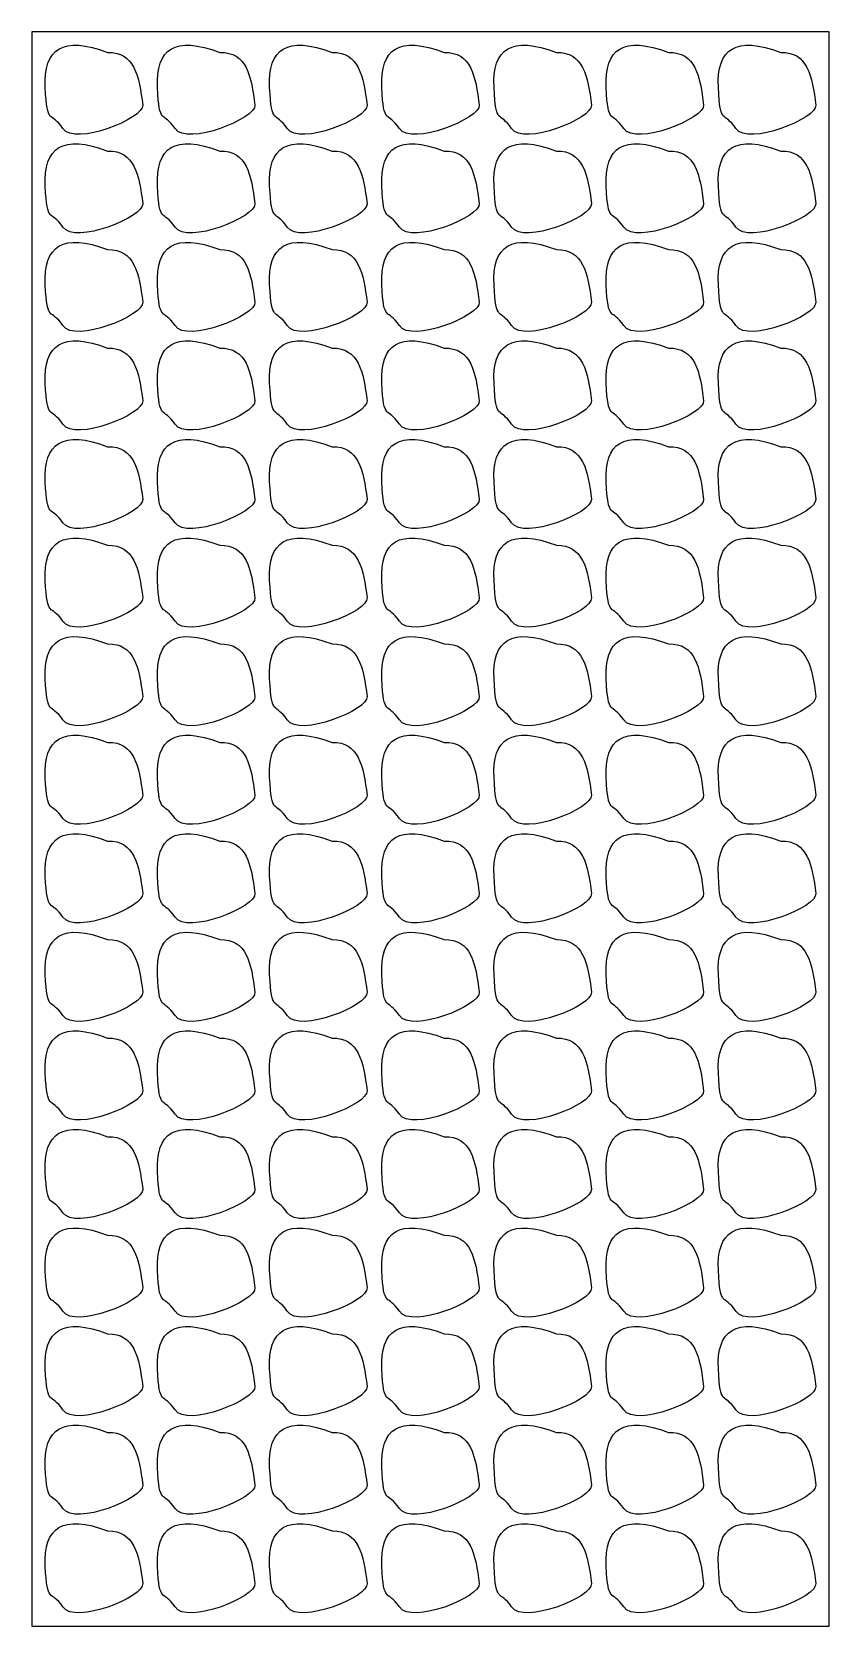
# Model space of a CAD drawing. Header units: centimetres. Extents: x -60 to 60, y -120 to 120.
import ezdxf

# ---------------------------------------------------------------- set-up
doc = ezdxf.new("R2010")
doc.units = ezdxf.units.CM
doc.header["$MEASUREMENT"] = 0
doc.layers.add('layer 1', color=7, linetype='Continuous')

msp = doc.modelspace()

# ---------------------------------------------------------------- linework, layer by layer
at = {"layer": 'layer 1', "color": 114}
for points in [[(-60, 120), (-60, 120), (60, 120), (60, 120), (60, 120), (60, 120), (60, -120), (60, -120), (60, -120), (60, -120), (-60, -120), (-60, -120), (-60, -120), (-60, -120), (-60, 120), (-60, 120)], [(-48.59386, 116.90013), (-55.3544, 119.47657), (-58.26413, 117.45324), (-57.98301, 111.6187), (-57.98301, 111.6187), (-57.70198, 105.78425), (-57.1489, 108.17265), (-55.34235, 105.45707), (-55.34235, 105.45707), (-53.53588, 102.74154), (-43.06477, 106.99638), (-43.3125, 108.978), (-43.3125, 108.978), (-43.85977, 113.35665), (-44.56348, 117.0072), (-48.59386, 116.90013)], [(-31.70845, 116.90013), (-38.46899, 119.47657), (-41.37872, 117.45324), (-41.0976, 111.6187), (-41.0976, 111.6187), (-40.81657, 105.78425), (-40.26349, 108.17265), (-38.45694, 105.45707), (-38.45694, 105.45707), (-36.65047, 102.74154), (-26.17936, 106.99638), (-26.42709, 108.978), (-26.42709, 108.978), (-26.97436, 113.35665), (-27.67807, 117.0072), (-31.70845, 116.90013)], [(-14.82303, 116.90013), (-21.58357, 119.47657), (-24.4933, 117.45324), (-24.21218, 111.6187), (-24.21218, 111.6187), (-23.93115, 105.78425), (-23.37807, 108.17265), (-21.57152, 105.45707), (-21.57152, 105.45707), (-19.76505, 102.74154), (-9.29394, 106.99638), (-9.54167, 108.978), (-9.54167, 108.978), (-10.08894, 113.35665), (-10.79265, 117.0072), (-14.82303, 116.90013)], [(2.06239, 116.90013), (-4.69815, 119.47657), (-7.60788, 117.45324), (-7.32676, 111.6187), (-7.32676, 111.6187), (-7.04573, 105.78425), (-6.49265, 108.17265), (-4.6861, 105.45707), (-4.6861, 105.45707), (-2.87963, 102.74154), (7.59148, 106.99638), (7.34375, 108.978), (7.34375, 108.978), (6.79648, 113.35665), (6.09277, 117.0072), (2.06239, 116.90013)], [(18.9478, 116.90013), (12.18726, 119.47657), (9.27753, 117.45324), (9.55865, 111.6187), (9.55865, 111.6187), (9.83968, 105.78425), (10.39276, 108.17265), (12.19931, 105.45707), (12.19931, 105.45707), (14.00578, 102.74154), (24.47689, 106.99638), (24.22916, 108.978), (24.22916, 108.978), (23.68189, 113.35665), (22.97818, 117.0072), (18.9478, 116.90013)], [(35.83322, 116.90013), (29.07268, 119.47657), (26.16295, 117.45324), (26.44407, 111.6187), (26.44407, 111.6187), (26.7251, 105.78425), (27.27818, 108.17265), (29.08473, 105.45707), (29.08473, 105.45707), (30.8912, 102.74154), (41.36231, 106.99638), (41.11458, 108.978), (41.11458, 108.978), (40.56731, 113.35665), (39.8636, 117.0072), (35.83322, 116.90013)], [(52.71864, 116.90013), (45.9581, 119.47657), (43.04837, 117.45324), (43.32949, 111.6187), (43.32949, 111.6187), (43.61052, 105.78425), (44.1636, 108.17265), (45.97015, 105.45707), (45.97015, 105.45707), (47.77662, 102.74154), (58.24773, 106.99638), (58, 108.978), (58, 108.978), (57.45273, 113.35665), (56.74902, 117.0072), (52.71864, 116.90013)], [(-48.59386, 102.06153), (-55.3544, 104.63797), (-58.26413, 102.61464), (-57.98301, 96.7801), (-57.98301, 96.7801), (-57.70198, 90.94565), (-57.1489, 93.33405), (-55.34235, 90.61847), (-55.34235, 90.61847), (-53.53588, 87.90294), (-43.06477, 92.15778), (-43.3125, 94.1394), (-43.3125, 94.1394), (-43.85977, 98.51805), (-44.56348, 102.1686), (-48.59386, 102.06153)], [(-31.70845, 102.06153), (-38.46899, 104.63797), (-41.37872, 102.61464), (-41.0976, 96.7801), (-41.0976, 96.7801), (-40.81657, 90.94565), (-40.26349, 93.33405), (-38.45694, 90.61847), (-38.45694, 90.61847), (-36.65047, 87.90294), (-26.17936, 92.15778), (-26.42709, 94.1394), (-26.42709, 94.1394), (-26.97436, 98.51805), (-27.67807, 102.1686), (-31.70845, 102.06153)], [(-14.82303, 102.06153), (-21.58357, 104.63797), (-24.4933, 102.61464), (-24.21218, 96.7801), (-24.21218, 96.7801), (-23.93115, 90.94565), (-23.37807, 93.33405), (-21.57152, 90.61847), (-21.57152, 90.61847), (-19.76505, 87.90294), (-9.29394, 92.15778), (-9.54167, 94.1394), (-9.54167, 94.1394), (-10.08894, 98.51805), (-10.79265, 102.1686), (-14.82303, 102.06153)], [(2.06239, 102.06153), (-4.69815, 104.63797), (-7.60788, 102.61464), (-7.32676, 96.7801), (-7.32676, 96.7801), (-7.04573, 90.94565), (-6.49265, 93.33405), (-4.6861, 90.61847), (-4.6861, 90.61847), (-2.87963, 87.90294), (7.59148, 92.15778), (7.34375, 94.1394), (7.34375, 94.1394), (6.79648, 98.51805), (6.09277, 102.1686), (2.06239, 102.06153)], [(18.9478, 102.06153), (12.18726, 104.63797), (9.27753, 102.61464), (9.55865, 96.7801), (9.55865, 96.7801), (9.83968, 90.94565), (10.39276, 93.33405), (12.19931, 90.61847), (12.19931, 90.61847), (14.00578, 87.90294), (24.47689, 92.15778), (24.22916, 94.1394), (24.22916, 94.1394), (23.68189, 98.51805), (22.97818, 102.1686), (18.9478, 102.06153)], [(35.83322, 102.06153), (29.07268, 104.63797), (26.16295, 102.61464), (26.44407, 96.7801), (26.44407, 96.7801), (26.7251, 90.94565), (27.27818, 93.33405), (29.08473, 90.61847), (29.08473, 90.61847), (30.8912, 87.90294), (41.36231, 92.15778), (41.11458, 94.1394), (41.11458, 94.1394), (40.56731, 98.51805), (39.8636, 102.1686), (35.83322, 102.06153)], [(52.71864, 102.06153), (45.9581, 104.63797), (43.04837, 102.61464), (43.32949, 96.7801), (43.32949, 96.7801), (43.61052, 90.94565), (44.1636, 93.33405), (45.97015, 90.61847), (45.97015, 90.61847), (47.77662, 87.90294), (58.24773, 92.15778), (58, 94.1394), (58, 94.1394), (57.45273, 98.51805), (56.74902, 102.1686), (52.71864, 102.06153)], [(-48.59386, 87.22294), (-55.3544, 89.79938), (-58.26413, 87.77605), (-57.98301, 81.94151), (-57.98301, 81.94151), (-57.70198, 76.10706), (-57.1489, 78.49546), (-55.34235, 75.77988), (-55.34235, 75.77988), (-53.53588, 73.06435), (-43.06477, 77.31919), (-43.3125, 79.30081), (-43.3125, 79.30081), (-43.85977, 83.67946), (-44.56348, 87.33001), (-48.59386, 87.22294)], [(-31.70845, 87.22294), (-38.46899, 89.79938), (-41.37872, 87.77605), (-41.0976, 81.94151), (-41.0976, 81.94151), (-40.81657, 76.10706), (-40.26349, 78.49546), (-38.45694, 75.77988), (-38.45694, 75.77988), (-36.65047, 73.06435), (-26.17936, 77.31919), (-26.42709, 79.30081), (-26.42709, 79.30081), (-26.97436, 83.67946), (-27.67807, 87.33001), (-31.70845, 87.22294)], [(-14.82303, 87.22294), (-21.58357, 89.79938), (-24.4933, 87.77605), (-24.21218, 81.94151), (-24.21218, 81.94151), (-23.93115, 76.10706), (-23.37807, 78.49546), (-21.57152, 75.77988), (-21.57152, 75.77988), (-19.76505, 73.06435), (-9.29394, 77.31919), (-9.54167, 79.30081), (-9.54167, 79.30081), (-10.08894, 83.67946), (-10.79265, 87.33001), (-14.82303, 87.22294)], [(2.06239, 87.22294), (-4.69815, 89.79938), (-7.60788, 87.77605), (-7.32676, 81.94151), (-7.32676, 81.94151), (-7.04573, 76.10706), (-6.49265, 78.49546), (-4.6861, 75.77988), (-4.6861, 75.77988), (-2.87963, 73.06435), (7.59148, 77.31919), (7.34375, 79.30081), (7.34375, 79.30081), (6.79648, 83.67946), (6.09277, 87.33001), (2.06239, 87.22294)], [(18.9478, 87.22294), (12.18726, 89.79938), (9.27753, 87.77605), (9.55865, 81.94151), (9.55865, 81.94151), (9.83968, 76.10706), (10.39276, 78.49546), (12.19931, 75.77988), (12.19931, 75.77988), (14.00578, 73.06435), (24.47689, 77.31919), (24.22916, 79.30081), (24.22916, 79.30081), (23.68189, 83.67946), (22.97818, 87.33001), (18.9478, 87.22294)], [(35.83322, 87.22294), (29.07268, 89.79938), (26.16295, 87.77605), (26.44407, 81.94151), (26.44407, 81.94151), (26.7251, 76.10706), (27.27818, 78.49546), (29.08473, 75.77988), (29.08473, 75.77988), (30.8912, 73.06435), (41.36231, 77.31919), (41.11458, 79.30081), (41.11458, 79.30081), (40.56731, 83.67946), (39.8636, 87.33001), (35.83322, 87.22294)], [(52.71864, 87.22294), (45.9581, 89.79938), (43.04837, 87.77605), (43.32949, 81.94151), (43.32949, 81.94151), (43.61052, 76.10706), (44.1636, 78.49546), (45.97015, 75.77988), (45.97015, 75.77988), (47.77662, 73.06435), (58.24773, 77.31919), (58, 79.30081), (58, 79.30081), (57.45273, 83.67946), (56.74902, 87.33001), (52.71864, 87.22294)], [(-48.59386, 72.38435), (-55.3544, 74.96079), (-58.26413, 72.93746), (-57.98301, 67.10292), (-57.98301, 67.10292), (-57.70198, 61.26847), (-57.1489, 63.65687), (-55.34235, 60.94129), (-55.34235, 60.94129), (-53.53588, 58.22576), (-43.06477, 62.4806), (-43.3125, 64.46222), (-43.3125, 64.46222), (-43.85977, 68.84087), (-44.56348, 72.49142), (-48.59386, 72.38435)], [(-31.70845, 72.38435), (-38.46899, 74.96079), (-41.37872, 72.93746), (-41.0976, 67.10292), (-41.0976, 67.10292), (-40.81657, 61.26847), (-40.26349, 63.65687), (-38.45694, 60.94129), (-38.45694, 60.94129), (-36.65047, 58.22576), (-26.17936, 62.4806), (-26.42709, 64.46222), (-26.42709, 64.46222), (-26.97436, 68.84087), (-27.67807, 72.49142), (-31.70845, 72.38435)], [(-14.82303, 72.38435), (-21.58357, 74.96079), (-24.4933, 72.93746), (-24.21218, 67.10292), (-24.21218, 67.10292), (-23.93115, 61.26847), (-23.37807, 63.65687), (-21.57152, 60.94129), (-21.57152, 60.94129), (-19.76505, 58.22576), (-9.29394, 62.4806), (-9.54167, 64.46222), (-9.54167, 64.46222), (-10.08894, 68.84087), (-10.79265, 72.49142), (-14.82303, 72.38435)], [(2.06239, 72.38435), (-4.69815, 74.96079), (-7.60788, 72.93746), (-7.32676, 67.10292), (-7.32676, 67.10292), (-7.04573, 61.26847), (-6.49265, 63.65687), (-4.6861, 60.94129), (-4.6861, 60.94129), (-2.87963, 58.22576), (7.59148, 62.4806), (7.34375, 64.46222), (7.34375, 64.46222), (6.79648, 68.84087), (6.09277, 72.49142), (2.06239, 72.38435)], [(18.9478, 72.38435), (12.18726, 74.96079), (9.27753, 72.93746), (9.55865, 67.10292), (9.55865, 67.10292), (9.83968, 61.26847), (10.39276, 63.65687), (12.19931, 60.94129), (12.19931, 60.94129), (14.00578, 58.22576), (24.47689, 62.4806), (24.22916, 64.46222), (24.22916, 64.46222), (23.68189, 68.84087), (22.97818, 72.49142), (18.9478, 72.38435)], [(35.83322, 72.38435), (29.07268, 74.96079), (26.16295, 72.93746), (26.44407, 67.10292), (26.44407, 67.10292), (26.7251, 61.26847), (27.27818, 63.65687), (29.08473, 60.94129), (29.08473, 60.94129), (30.8912, 58.22576), (41.36231, 62.4806), (41.11458, 64.46222), (41.11458, 64.46222), (40.56731, 68.84087), (39.8636, 72.49142), (35.83322, 72.38435)], [(52.71864, 72.38435), (45.9581, 74.96079), (43.04837, 72.93746), (43.32949, 67.10292), (43.32949, 67.10292), (43.61052, 61.26847), (44.1636, 63.65687), (45.97015, 60.94129), (45.97015, 60.94129), (47.77662, 58.22576), (58.24773, 62.4806), (58, 64.46222), (58, 64.46222), (57.45273, 68.84087), (56.74902, 72.49142), (52.71864, 72.38435)], [(-48.59386, 57.54576), (-55.3544, 60.1222), (-58.26413, 58.09887), (-57.98301, 52.26433), (-57.98301, 52.26433), (-57.70198, 46.42988), (-57.1489, 48.81828), (-55.34235, 46.1027), (-55.34235, 46.1027), (-53.53588, 43.38717), (-43.06477, 47.64201), (-43.3125, 49.62363), (-43.3125, 49.62363), (-43.85977, 54.00228), (-44.56348, 57.65283), (-48.59386, 57.54576)], [(-31.70845, 57.54576), (-38.46899, 60.1222), (-41.37872, 58.09887), (-41.0976, 52.26433), (-41.0976, 52.26433), (-40.81657, 46.42988), (-40.26349, 48.81828), (-38.45694, 46.1027), (-38.45694, 46.1027), (-36.65047, 43.38717), (-26.17936, 47.64201), (-26.42709, 49.62363), (-26.42709, 49.62363), (-26.97436, 54.00228), (-27.67807, 57.65283), (-31.70845, 57.54576)], [(-14.82303, 57.54576), (-21.58357, 60.1222), (-24.4933, 58.09887), (-24.21218, 52.26433), (-24.21218, 52.26433), (-23.93115, 46.42988), (-23.37807, 48.81828), (-21.57152, 46.1027), (-21.57152, 46.1027), (-19.76505, 43.38717), (-9.29394, 47.64201), (-9.54167, 49.62363), (-9.54167, 49.62363), (-10.08894, 54.00228), (-10.79265, 57.65283), (-14.82303, 57.54576)], [(2.06239, 57.54576), (-4.69815, 60.1222), (-7.60788, 58.09887), (-7.32676, 52.26433), (-7.32676, 52.26433), (-7.04573, 46.42988), (-6.49265, 48.81828), (-4.6861, 46.1027), (-4.6861, 46.1027), (-2.87963, 43.38717), (7.59148, 47.64201), (7.34375, 49.62363), (7.34375, 49.62363), (6.79648, 54.00228), (6.09277, 57.65283), (2.06239, 57.54576)], [(18.9478, 57.54576), (12.18726, 60.1222), (9.27753, 58.09887), (9.55865, 52.26433), (9.55865, 52.26433), (9.83968, 46.42988), (10.39276, 48.81828), (12.19931, 46.1027), (12.19931, 46.1027), (14.00578, 43.38717), (24.47689, 47.64201), (24.22916, 49.62363), (24.22916, 49.62363), (23.68189, 54.00228), (22.97818, 57.65283), (18.9478, 57.54576)], [(35.83322, 57.54576), (29.07268, 60.1222), (26.16295, 58.09887), (26.44407, 52.26433), (26.44407, 52.26433), (26.7251, 46.42988), (27.27818, 48.81828), (29.08473, 46.1027), (29.08473, 46.1027), (30.8912, 43.38717), (41.36231, 47.64201), (41.11458, 49.62363), (41.11458, 49.62363), (40.56731, 54.00228), (39.8636, 57.65283), (35.83322, 57.54576)], [(52.71864, 57.54576), (45.9581, 60.1222), (43.04837, 58.09887), (43.32949, 52.26433), (43.32949, 52.26433), (43.61052, 46.42988), (44.1636, 48.81828), (45.97015, 46.1027), (45.97015, 46.1027), (47.77662, 43.38717), (58.24773, 47.64201), (58, 49.62363), (58, 49.62363), (57.45273, 54.00228), (56.74902, 57.65283), (52.71864, 57.54576)], [(-48.59386, 42.70717), (-55.3544, 45.28361), (-58.26413, 43.26028), (-57.98301, 37.42574), (-57.98301, 37.42574), (-57.70198, 31.59129), (-57.1489, 33.97969), (-55.34235, 31.26411), (-55.34235, 31.26411), (-53.53588, 28.54858), (-43.06477, 32.80342), (-43.3125, 34.78504), (-43.3125, 34.78504), (-43.85977, 39.16369), (-44.56348, 42.81424), (-48.59386, 42.70717)], [(-31.70845, 42.70717), (-38.46899, 45.28361), (-41.37872, 43.26028), (-41.0976, 37.42574), (-41.0976, 37.42574), (-40.81657, 31.59129), (-40.26349, 33.97969), (-38.45694, 31.26411), (-38.45694, 31.26411), (-36.65047, 28.54858), (-26.17936, 32.80342), (-26.42709, 34.78504), (-26.42709, 34.78504), (-26.97436, 39.16369), (-27.67807, 42.81424), (-31.70845, 42.70717)], [(-14.82303, 42.70717), (-21.58357, 45.28361), (-24.4933, 43.26028), (-24.21218, 37.42574), (-24.21218, 37.42574), (-23.93115, 31.59129), (-23.37807, 33.97969), (-21.57152, 31.26411), (-21.57152, 31.26411), (-19.76505, 28.54858), (-9.29394, 32.80342), (-9.54167, 34.78504), (-9.54167, 34.78504), (-10.08894, 39.16369), (-10.79265, 42.81424), (-14.82303, 42.70717)], [(2.06239, 42.70717), (-4.69815, 45.28361), (-7.60788, 43.26028), (-7.32676, 37.42574), (-7.32676, 37.42574), (-7.04573, 31.59129), (-6.49265, 33.97969), (-4.6861, 31.26411), (-4.6861, 31.26411), (-2.87963, 28.54858), (7.59148, 32.80342), (7.34375, 34.78504), (7.34375, 34.78504), (6.79648, 39.16369), (6.09277, 42.81424), (2.06239, 42.70717)], [(18.9478, 42.70717), (12.18726, 45.28361), (9.27753, 43.26028), (9.55865, 37.42574), (9.55865, 37.42574), (9.83968, 31.59129), (10.39276, 33.97969), (12.19931, 31.26411), (12.19931, 31.26411), (14.00578, 28.54858), (24.47689, 32.80342), (24.22916, 34.78504), (24.22916, 34.78504), (23.68189, 39.16369), (22.97818, 42.81424), (18.9478, 42.70717)], [(35.83322, 42.70717), (29.07268, 45.28361), (26.16295, 43.26028), (26.44407, 37.42574), (26.44407, 37.42574), (26.7251, 31.59129), (27.27818, 33.97969), (29.08473, 31.26411), (29.08473, 31.26411), (30.8912, 28.54858), (41.36231, 32.80342), (41.11458, 34.78504), (41.11458, 34.78504), (40.56731, 39.16369), (39.8636, 42.81424), (35.83322, 42.70717)], [(52.71864, 42.70717), (45.9581, 45.28361), (43.04837, 43.26028), (43.32949, 37.42574), (43.32949, 37.42574), (43.61052, 31.59129), (44.1636, 33.97969), (45.97015, 31.26411), (45.97015, 31.26411), (47.77662, 28.54858), (58.24773, 32.80342), (58, 34.78504), (58, 34.78504), (57.45273, 39.16369), (56.74902, 42.81424), (52.71864, 42.70717)], [(-48.59386, 27.86857), (-55.3544, 30.44501), (-58.26413, 28.42168), (-57.98301, 22.58714), (-57.98301, 22.58714), (-57.70198, 16.75269), (-57.1489, 19.14109), (-55.34235, 16.42551), (-55.34235, 16.42551), (-53.53588, 13.70998), (-43.06477, 17.96482), (-43.3125, 19.94644), (-43.3125, 19.94644), (-43.85977, 24.32509), (-44.56348, 27.97564), (-48.59386, 27.86857)], [(-31.70845, 27.86857), (-38.46899, 30.44501), (-41.37872, 28.42168), (-41.0976, 22.58714), (-41.0976, 22.58714), (-40.81657, 16.75269), (-40.26349, 19.14109), (-38.45694, 16.42551), (-38.45694, 16.42551), (-36.65047, 13.70998), (-26.17936, 17.96482), (-26.42709, 19.94644), (-26.42709, 19.94644), (-26.97436, 24.32509), (-27.67807, 27.97564), (-31.70845, 27.86857)], [(-14.82303, 27.86857), (-21.58357, 30.44501), (-24.4933, 28.42168), (-24.21218, 22.58714), (-24.21218, 22.58714), (-23.93115, 16.75269), (-23.37807, 19.14109), (-21.57152, 16.42551), (-21.57152, 16.42551), (-19.76505, 13.70998), (-9.29394, 17.96482), (-9.54167, 19.94644), (-9.54167, 19.94644), (-10.08894, 24.32509), (-10.79265, 27.97564), (-14.82303, 27.86857)], [(2.06239, 27.86857), (-4.69815, 30.44501), (-7.60788, 28.42168), (-7.32676, 22.58714), (-7.32676, 22.58714), (-7.04573, 16.75269), (-6.49265, 19.14109), (-4.6861, 16.42551), (-4.6861, 16.42551), (-2.87963, 13.70998), (7.59148, 17.96482), (7.34375, 19.94644), (7.34375, 19.94644), (6.79648, 24.32509), (6.09277, 27.97564), (2.06239, 27.86857)], [(18.9478, 27.86857), (12.18726, 30.44501), (9.27753, 28.42168), (9.55865, 22.58714), (9.55865, 22.58714), (9.83968, 16.75269), (10.39276, 19.14109), (12.19931, 16.42551), (12.19931, 16.42551), (14.00578, 13.70998), (24.47689, 17.96482), (24.22916, 19.94644), (24.22916, 19.94644), (23.68189, 24.32509), (22.97818, 27.97564), (18.9478, 27.86857)], [(35.83322, 27.86857), (29.07268, 30.44501), (26.16295, 28.42168), (26.44407, 22.58714), (26.44407, 22.58714), (26.7251, 16.75269), (27.27818, 19.14109), (29.08473, 16.42551), (29.08473, 16.42551), (30.8912, 13.70998), (41.36231, 17.96482), (41.11458, 19.94644), (41.11458, 19.94644), (40.56731, 24.32509), (39.8636, 27.97564), (35.83322, 27.86857)], [(52.71864, 27.86857), (45.9581, 30.44501), (43.04837, 28.42168), (43.32949, 22.58714), (43.32949, 22.58714), (43.61052, 16.75269), (44.1636, 19.14109), (45.97015, 16.42551), (45.97015, 16.42551), (47.77662, 13.70998), (58.24773, 17.96482), (58, 19.94644), (58, 19.94644), (57.45273, 24.32509), (56.74902, 27.97564), (52.71864, 27.86857)], [(-48.59386, 13.02998), (-55.3544, 15.60642), (-58.26413, 13.58309), (-57.98301, 7.74855), (-57.98301, 7.74855), (-57.70198, 1.9141), (-57.1489, 4.3025), (-55.34235, 1.58692), (-55.34235, 1.58692), (-53.53588, -1.12861), (-43.06477, 3.12623), (-43.3125, 5.10785), (-43.3125, 5.10785), (-43.85977, 9.4865), (-44.56348, 13.13705), (-48.59386, 13.02998)], [(-31.70845, 13.02998), (-38.46899, 15.60642), (-41.37872, 13.58309), (-41.0976, 7.74855), (-41.0976, 7.74855), (-40.81657, 1.9141), (-40.26349, 4.3025), (-38.45694, 1.58692), (-38.45694, 1.58692), (-36.65047, -1.12861), (-26.17936, 3.12623), (-26.42709, 5.10785), (-26.42709, 5.10785), (-26.97436, 9.4865), (-27.67807, 13.13705), (-31.70845, 13.02998)], [(-14.82303, 13.02998), (-21.58357, 15.60642), (-24.4933, 13.58309), (-24.21218, 7.74855), (-24.21218, 7.74855), (-23.93115, 1.9141), (-23.37807, 4.3025), (-21.57152, 1.58692), (-21.57152, 1.58692), (-19.76505, -1.12861), (-9.29394, 3.12623), (-9.54167, 5.10785), (-9.54167, 5.10785), (-10.08894, 9.4865), (-10.79265, 13.13705), (-14.82303, 13.02998)], [(2.06239, 13.02998), (-4.69815, 15.60642), (-7.60788, 13.58309), (-7.32676, 7.74855), (-7.32676, 7.74855), (-7.04573, 1.9141), (-6.49265, 4.3025), (-4.6861, 1.58692), (-4.6861, 1.58692), (-2.87963, -1.12861), (7.59148, 3.12623), (7.34375, 5.10785), (7.34375, 5.10785), (6.79648, 9.4865), (6.09277, 13.13705), (2.06239, 13.02998)], [(18.9478, 13.02998), (12.18726, 15.60642), (9.27753, 13.58309), (9.55865, 7.74855), (9.55865, 7.74855), (9.83968, 1.9141), (10.39276, 4.3025), (12.19931, 1.58692), (12.19931, 1.58692), (14.00578, -1.12861), (24.47689, 3.12623), (24.22916, 5.10785), (24.22916, 5.10785), (23.68189, 9.4865), (22.97818, 13.13705), (18.9478, 13.02998)], [(35.83322, 13.02998), (29.07268, 15.60642), (26.16295, 13.58309), (26.44407, 7.74855), (26.44407, 7.74855), (26.7251, 1.9141), (27.27818, 4.3025), (29.08473, 1.58692), (29.08473, 1.58692), (30.8912, -1.12861), (41.36231, 3.12623), (41.11458, 5.10785), (41.11458, 5.10785), (40.56731, 9.4865), (39.8636, 13.13705), (35.83322, 13.02998)], [(52.71864, 13.02998), (45.9581, 15.60642), (43.04837, 13.58309), (43.32949, 7.74855), (43.32949, 7.74855), (43.61052, 1.9141), (44.1636, 4.3025), (45.97015, 1.58692), (45.97015, 1.58692), (47.77662, -1.12861), (58.24773, 3.12623), (58, 5.10785), (58, 5.10785), (57.45273, 9.4865), (56.74902, 13.13705), (52.71864, 13.02998)], [(-48.59386, -1.80861), (-55.3544, 0.76783), (-58.26413, -1.2555), (-57.98301, -7.09004), (-57.98301, -7.09004), (-57.70198, -12.92449), (-57.1489, -10.53609), (-55.34235, -13.25167), (-55.34235, -13.25167), (-53.53588, -15.9672), (-43.06477, -11.71236), (-43.3125, -9.73074), (-43.3125, -9.73074), (-43.85977, -5.35209), (-44.56348, -1.70154), (-48.59386, -1.80861)], [(-31.70845, -1.80861), (-38.46899, 0.76783), (-41.37872, -1.2555), (-41.0976, -7.09004), (-41.0976, -7.09004), (-40.81657, -12.92449), (-40.26349, -10.53609), (-38.45694, -13.25167), (-38.45694, -13.25167), (-36.65047, -15.9672), (-26.17936, -11.71236), (-26.42709, -9.73074), (-26.42709, -9.73074), (-26.97436, -5.35209), (-27.67807, -1.70154), (-31.70845, -1.80861)], [(-14.82303, -1.80861), (-21.58357, 0.76783), (-24.4933, -1.2555), (-24.21218, -7.09004), (-24.21218, -7.09004), (-23.93115, -12.92449), (-23.37807, -10.53609), (-21.57152, -13.25167), (-21.57152, -13.25167), (-19.76505, -15.9672), (-9.29394, -11.71236), (-9.54167, -9.73074), (-9.54167, -9.73074), (-10.08894, -5.35209), (-10.79265, -1.70154), (-14.82303, -1.80861)], [(2.06239, -1.80861), (-4.69815, 0.76783), (-7.60788, -1.2555), (-7.32676, -7.09004), (-7.32676, -7.09004), (-7.04573, -12.92449), (-6.49265, -10.53609), (-4.6861, -13.25167), (-4.6861, -13.25167), (-2.87963, -15.9672), (7.59148, -11.71236), (7.34375, -9.73074), (7.34375, -9.73074), (6.79648, -5.35209), (6.09277, -1.70154), (2.06239, -1.80861)], [(18.9478, -1.80861), (12.18726, 0.76783), (9.27753, -1.2555), (9.55865, -7.09004), (9.55865, -7.09004), (9.83968, -12.92449), (10.39276, -10.53609), (12.19931, -13.25167), (12.19931, -13.25167), (14.00578, -15.9672), (24.47689, -11.71236), (24.22916, -9.73074), (24.22916, -9.73074), (23.68189, -5.35209), (22.97818, -1.70154), (18.9478, -1.80861)], [(35.83322, -1.80861), (29.07268, 0.76783), (26.16295, -1.2555), (26.44407, -7.09004), (26.44407, -7.09004), (26.7251, -12.92449), (27.27818, -10.53609), (29.08473, -13.25167), (29.08473, -13.25167), (30.8912, -15.9672), (41.36231, -11.71236), (41.11458, -9.73074), (41.11458, -9.73074), (40.56731, -5.35209), (39.8636, -1.70154), (35.83322, -1.80861)], [(52.71864, -1.80861), (45.9581, 0.76783), (43.04837, -1.2555), (43.32949, -7.09004), (43.32949, -7.09004), (43.61052, -12.92449), (44.1636, -10.53609), (45.97015, -13.25167), (45.97015, -13.25167), (47.77662, -15.9672), (58.24773, -11.71236), (58, -9.73074), (58, -9.73074), (57.45273, -5.35209), (56.74902, -1.70154), (52.71864, -1.80861)], [(-48.59386, -16.6472), (-55.3544, -14.07076), (-58.26413, -16.09409), (-57.98301, -21.92863), (-57.98301, -21.92863), (-57.70198, -27.76308), (-57.1489, -25.37468), (-55.34235, -28.09026), (-55.34235, -28.09026), (-53.53588, -30.80579), (-43.06477, -26.55095), (-43.3125, -24.56933), (-43.3125, -24.56933), (-43.85977, -20.19068), (-44.56348, -16.54013), (-48.59386, -16.6472)], [(-31.70845, -16.6472), (-38.46899, -14.07076), (-41.37872, -16.09409), (-41.0976, -21.92863), (-41.0976, -21.92863), (-40.81657, -27.76308), (-40.26349, -25.37468), (-38.45694, -28.09026), (-38.45694, -28.09026), (-36.65047, -30.80579), (-26.17936, -26.55095), (-26.42709, -24.56933), (-26.42709, -24.56933), (-26.97436, -20.19068), (-27.67807, -16.54013), (-31.70845, -16.6472)], [(-14.82303, -16.6472), (-21.58357, -14.07076), (-24.4933, -16.09409), (-24.21218, -21.92863), (-24.21218, -21.92863), (-23.93115, -27.76308), (-23.37807, -25.37468), (-21.57152, -28.09026), (-21.57152, -28.09026), (-19.76505, -30.80579), (-9.29394, -26.55095), (-9.54167, -24.56933), (-9.54167, -24.56933), (-10.08894, -20.19068), (-10.79265, -16.54013), (-14.82303, -16.6472)], [(2.06239, -16.6472), (-4.69815, -14.07076), (-7.60788, -16.09409), (-7.32676, -21.92863), (-7.32676, -21.92863), (-7.04573, -27.76308), (-6.49265, -25.37468), (-4.6861, -28.09026), (-4.6861, -28.09026), (-2.87963, -30.80579), (7.59148, -26.55095), (7.34375, -24.56933), (7.34375, -24.56933), (6.79648, -20.19068), (6.09277, -16.54013), (2.06239, -16.6472)], [(18.9478, -16.6472), (12.18726, -14.07076), (9.27753, -16.09409), (9.55865, -21.92863), (9.55865, -21.92863), (9.83968, -27.76308), (10.39276, -25.37468), (12.19931, -28.09026), (12.19931, -28.09026), (14.00578, -30.80579), (24.47689, -26.55095), (24.22916, -24.56933), (24.22916, -24.56933), (23.68189, -20.19068), (22.97818, -16.54013), (18.9478, -16.6472)], [(35.83322, -16.6472), (29.07268, -14.07076), (26.16295, -16.09409), (26.44407, -21.92863), (26.44407, -21.92863), (26.7251, -27.76308), (27.27818, -25.37468), (29.08473, -28.09026), (29.08473, -28.09026), (30.8912, -30.80579), (41.36231, -26.55095), (41.11458, -24.56933), (41.11458, -24.56933), (40.56731, -20.19068), (39.8636, -16.54013), (35.83322, -16.6472)], [(52.71864, -16.6472), (45.9581, -14.07076), (43.04837, -16.09409), (43.32949, -21.92863), (43.32949, -21.92863), (43.61052, -27.76308), (44.1636, -25.37468), (45.97015, -28.09026), (45.97015, -28.09026), (47.77662, -30.80579), (58.24773, -26.55095), (58, -24.56933), (58, -24.56933), (57.45273, -20.19068), (56.74902, -16.54013), (52.71864, -16.6472)], [(-48.59386, -31.48579), (-55.3544, -28.90935), (-58.26413, -30.93268), (-57.98301, -36.76722), (-57.98301, -36.76722), (-57.70198, -42.60167), (-57.1489, -40.21327), (-55.34235, -42.92885), (-55.34235, -42.92885), (-53.53588, -45.64438), (-43.06477, -41.38954), (-43.3125, -39.40792), (-43.3125, -39.40792), (-43.85977, -35.02927), (-44.56348, -31.37872), (-48.59386, -31.48579)], [(-31.70845, -31.48579), (-38.46899, -28.90935), (-41.37872, -30.93268), (-41.0976, -36.76722), (-41.0976, -36.76722), (-40.81657, -42.60167), (-40.26349, -40.21327), (-38.45694, -42.92885), (-38.45694, -42.92885), (-36.65047, -45.64438), (-26.17936, -41.38954), (-26.42709, -39.40792), (-26.42709, -39.40792), (-26.97436, -35.02927), (-27.67807, -31.37872), (-31.70845, -31.48579)], [(-14.82303, -31.48579), (-21.58357, -28.90935), (-24.4933, -30.93268), (-24.21218, -36.76722), (-24.21218, -36.76722), (-23.93115, -42.60167), (-23.37807, -40.21327), (-21.57152, -42.92885), (-21.57152, -42.92885), (-19.76505, -45.64438), (-9.29394, -41.38954), (-9.54167, -39.40792), (-9.54167, -39.40792), (-10.08894, -35.02927), (-10.79265, -31.37872), (-14.82303, -31.48579)], [(2.06239, -31.48579), (-4.69815, -28.90935), (-7.60788, -30.93268), (-7.32676, -36.76722), (-7.32676, -36.76722), (-7.04573, -42.60167), (-6.49265, -40.21327), (-4.6861, -42.92885), (-4.6861, -42.92885), (-2.87963, -45.64438), (7.59148, -41.38954), (7.34375, -39.40792), (7.34375, -39.40792), (6.79648, -35.02927), (6.09277, -31.37872), (2.06239, -31.48579)], [(18.9478, -31.48579), (12.18726, -28.90935), (9.27753, -30.93268), (9.55865, -36.76722), (9.55865, -36.76722), (9.83968, -42.60167), (10.39276, -40.21327), (12.19931, -42.92885), (12.19931, -42.92885), (14.00578, -45.64438), (24.47689, -41.38954), (24.22916, -39.40792), (24.22916, -39.40792), (23.68189, -35.02927), (22.97818, -31.37872), (18.9478, -31.48579)], [(35.83322, -31.48579), (29.07268, -28.90935), (26.16295, -30.93268), (26.44407, -36.76722), (26.44407, -36.76722), (26.7251, -42.60167), (27.27818, -40.21327), (29.08473, -42.92885), (29.08473, -42.92885), (30.8912, -45.64438), (41.36231, -41.38954), (41.11458, -39.40792), (41.11458, -39.40792), (40.56731, -35.02927), (39.8636, -31.37872), (35.83322, -31.48579)], [(52.71864, -31.48579), (45.9581, -28.90935), (43.04837, -30.93268), (43.32949, -36.76722), (43.32949, -36.76722), (43.61052, -42.60167), (44.1636, -40.21327), (45.97015, -42.92885), (45.97015, -42.92885), (47.77662, -45.64438), (58.24773, -41.38954), (58, -39.40792), (58, -39.40792), (57.45273, -35.02927), (56.74902, -31.37872), (52.71864, -31.48579)], [(-48.59386, -46.32439), (-55.3544, -43.74795), (-58.26413, -45.77128), (-57.98301, -51.60582), (-57.98301, -51.60582), (-57.70198, -57.44027), (-57.1489, -55.05187), (-55.34235, -57.76745), (-55.34235, -57.76745), (-53.53588, -60.48298), (-43.06477, -56.22814), (-43.3125, -54.24652), (-43.3125, -54.24652), (-43.85977, -49.86787), (-44.56348, -46.21732), (-48.59386, -46.32439)], [(-31.70845, -46.32439), (-38.46899, -43.74795), (-41.37872, -45.77128), (-41.0976, -51.60582), (-41.0976, -51.60582), (-40.81657, -57.44027), (-40.26349, -55.05187), (-38.45694, -57.76745), (-38.45694, -57.76745), (-36.65047, -60.48298), (-26.17936, -56.22814), (-26.42709, -54.24652), (-26.42709, -54.24652), (-26.97436, -49.86787), (-27.67807, -46.21732), (-31.70845, -46.32439)], [(-14.82303, -46.32439), (-21.58357, -43.74795), (-24.4933, -45.77128), (-24.21218, -51.60582), (-24.21218, -51.60582), (-23.93115, -57.44027), (-23.37807, -55.05187), (-21.57152, -57.76745), (-21.57152, -57.76745), (-19.76505, -60.48298), (-9.29394, -56.22814), (-9.54167, -54.24652), (-9.54167, -54.24652), (-10.08894, -49.86787), (-10.79265, -46.21732), (-14.82303, -46.32439)], [(2.06239, -46.32439), (-4.69815, -43.74795), (-7.60788, -45.77128), (-7.32676, -51.60582), (-7.32676, -51.60582), (-7.04573, -57.44027), (-6.49265, -55.05187), (-4.6861, -57.76745), (-4.6861, -57.76745), (-2.87963, -60.48298), (7.59148, -56.22814), (7.34375, -54.24652), (7.34375, -54.24652), (6.79648, -49.86787), (6.09277, -46.21732), (2.06239, -46.32439)], [(18.9478, -46.32439), (12.18726, -43.74795), (9.27753, -45.77128), (9.55865, -51.60582), (9.55865, -51.60582), (9.83968, -57.44027), (10.39276, -55.05187), (12.19931, -57.76745), (12.19931, -57.76745), (14.00578, -60.48298), (24.47689, -56.22814), (24.22916, -54.24652), (24.22916, -54.24652), (23.68189, -49.86787), (22.97818, -46.21732), (18.9478, -46.32439)], [(35.83322, -46.32439), (29.07268, -43.74795), (26.16295, -45.77128), (26.44407, -51.60582), (26.44407, -51.60582), (26.7251, -57.44027), (27.27818, -55.05187), (29.08473, -57.76745), (29.08473, -57.76745), (30.8912, -60.48298), (41.36231, -56.22814), (41.11458, -54.24652), (41.11458, -54.24652), (40.56731, -49.86787), (39.8636, -46.21732), (35.83322, -46.32439)], [(52.71864, -46.32439), (45.9581, -43.74795), (43.04837, -45.77128), (43.32949, -51.60582), (43.32949, -51.60582), (43.61052, -57.44027), (44.1636, -55.05187), (45.97015, -57.76745), (45.97015, -57.76745), (47.77662, -60.48298), (58.24773, -56.22814), (58, -54.24652), (58, -54.24652), (57.45273, -49.86787), (56.74902, -46.21732), (52.71864, -46.32439)], [(-48.59386, -61.16298), (-55.3544, -58.58654), (-58.26413, -60.60987), (-57.98301, -66.44441), (-57.98301, -66.44441), (-57.70198, -72.27886), (-57.1489, -69.89046), (-55.34235, -72.60604), (-55.34235, -72.60604), (-53.53588, -75.32157), (-43.06477, -71.06673), (-43.3125, -69.08511), (-43.3125, -69.08511), (-43.85977, -64.70646), (-44.56348, -61.05591), (-48.59386, -61.16298)], [(-31.70845, -61.16298), (-38.46899, -58.58654), (-41.37872, -60.60987), (-41.0976, -66.44441), (-41.0976, -66.44441), (-40.81657, -72.27886), (-40.26349, -69.89046), (-38.45694, -72.60604), (-38.45694, -72.60604), (-36.65047, -75.32157), (-26.17936, -71.06673), (-26.42709, -69.08511), (-26.42709, -69.08511), (-26.97436, -64.70646), (-27.67807, -61.05591), (-31.70845, -61.16298)], [(-14.82303, -61.16298), (-21.58357, -58.58654), (-24.4933, -60.60987), (-24.21218, -66.44441), (-24.21218, -66.44441), (-23.93115, -72.27886), (-23.37807, -69.89046), (-21.57152, -72.60604), (-21.57152, -72.60604), (-19.76505, -75.32157), (-9.29394, -71.06673), (-9.54167, -69.08511), (-9.54167, -69.08511), (-10.08894, -64.70646), (-10.79265, -61.05591), (-14.82303, -61.16298)], [(2.06239, -61.16298), (-4.69815, -58.58654), (-7.60788, -60.60987), (-7.32676, -66.44441), (-7.32676, -66.44441), (-7.04573, -72.27886), (-6.49265, -69.89046), (-4.6861, -72.60604), (-4.6861, -72.60604), (-2.87963, -75.32157), (7.59148, -71.06673), (7.34375, -69.08511), (7.34375, -69.08511), (6.79648, -64.70646), (6.09277, -61.05591), (2.06239, -61.16298)], [(18.9478, -61.16298), (12.18726, -58.58654), (9.27753, -60.60987), (9.55865, -66.44441), (9.55865, -66.44441), (9.83968, -72.27886), (10.39276, -69.89046), (12.19931, -72.60604), (12.19931, -72.60604), (14.00578, -75.32157), (24.47689, -71.06673), (24.22916, -69.08511), (24.22916, -69.08511), (23.68189, -64.70646), (22.97818, -61.05591), (18.9478, -61.16298)], [(35.83322, -61.16298), (29.07268, -58.58654), (26.16295, -60.60987), (26.44407, -66.44441), (26.44407, -66.44441), (26.7251, -72.27886), (27.27818, -69.89046), (29.08473, -72.60604), (29.08473, -72.60604), (30.8912, -75.32157), (41.36231, -71.06673), (41.11458, -69.08511), (41.11458, -69.08511), (40.56731, -64.70646), (39.8636, -61.05591), (35.83322, -61.16298)], [(52.71864, -61.16298), (45.9581, -58.58654), (43.04837, -60.60987), (43.32949, -66.44441), (43.32949, -66.44441), (43.61052, -72.27886), (44.1636, -69.89046), (45.97015, -72.60604), (45.97015, -72.60604), (47.77662, -75.32157), (58.24773, -71.06673), (58, -69.08511), (58, -69.08511), (57.45273, -64.70646), (56.74902, -61.05591), (52.71864, -61.16298)], [(-48.59386, -76.00157), (-55.3544, -73.42513), (-58.26413, -75.44846), (-57.98301, -81.283), (-57.98301, -81.283), (-57.70198, -87.11745), (-57.1489, -84.72905), (-55.34235, -87.44463), (-55.34235, -87.44463), (-53.53588, -90.16016), (-43.06477, -85.90532), (-43.3125, -83.9237), (-43.3125, -83.9237), (-43.85977, -79.54505), (-44.56348, -75.8945), (-48.59386, -76.00157)], [(-31.70845, -76.00157), (-38.46899, -73.42513), (-41.37872, -75.44846), (-41.0976, -81.283), (-41.0976, -81.283), (-40.81657, -87.11745), (-40.26349, -84.72905), (-38.45694, -87.44463), (-38.45694, -87.44463), (-36.65047, -90.16016), (-26.17936, -85.90532), (-26.42709, -83.9237), (-26.42709, -83.9237), (-26.97436, -79.54505), (-27.67807, -75.8945), (-31.70845, -76.00157)], [(-14.82303, -76.00157), (-21.58357, -73.42513), (-24.4933, -75.44846), (-24.21218, -81.283), (-24.21218, -81.283), (-23.93115, -87.11745), (-23.37807, -84.72905), (-21.57152, -87.44463), (-21.57152, -87.44463), (-19.76505, -90.16016), (-9.29394, -85.90532), (-9.54167, -83.9237), (-9.54167, -83.9237), (-10.08894, -79.54505), (-10.79265, -75.8945), (-14.82303, -76.00157)], [(2.06239, -76.00157), (-4.69815, -73.42513), (-7.60788, -75.44846), (-7.32676, -81.283), (-7.32676, -81.283), (-7.04573, -87.11745), (-6.49265, -84.72905), (-4.6861, -87.44463), (-4.6861, -87.44463), (-2.87963, -90.16016), (7.59148, -85.90532), (7.34375, -83.9237), (7.34375, -83.9237), (6.79648, -79.54505), (6.09277, -75.8945), (2.06239, -76.00157)], [(18.9478, -76.00157), (12.18726, -73.42513), (9.27753, -75.44846), (9.55865, -81.283), (9.55865, -81.283), (9.83968, -87.11745), (10.39276, -84.72905), (12.19931, -87.44463), (12.19931, -87.44463), (14.00578, -90.16016), (24.47689, -85.90532), (24.22916, -83.9237), (24.22916, -83.9237), (23.68189, -79.54505), (22.97818, -75.8945), (18.9478, -76.00157)], [(35.83322, -76.00157), (29.07268, -73.42513), (26.16295, -75.44846), (26.44407, -81.283), (26.44407, -81.283), (26.7251, -87.11745), (27.27818, -84.72905), (29.08473, -87.44463), (29.08473, -87.44463), (30.8912, -90.16016), (41.36231, -85.90532), (41.11458, -83.9237), (41.11458, -83.9237), (40.56731, -79.54505), (39.8636, -75.8945), (35.83322, -76.00157)], [(52.71864, -76.00157), (45.9581, -73.42513), (43.04837, -75.44846), (43.32949, -81.283), (43.32949, -81.283), (43.61052, -87.11745), (44.1636, -84.72905), (45.97015, -87.44463), (45.97015, -87.44463), (47.77662, -90.16016), (58.24773, -85.90532), (58, -83.9237), (58, -83.9237), (57.45273, -79.54505), (56.74902, -75.8945), (52.71864, -76.00157)], [(-48.59386, -90.84016), (-55.3544, -88.26372), (-58.26413, -90.28705), (-57.98301, -96.12159), (-57.98301, -96.12159), (-57.70198, -101.95604), (-57.1489, -99.56764), (-55.34235, -102.28322), (-55.34235, -102.28322), (-53.53588, -104.99875), (-43.06477, -100.74391), (-43.3125, -98.76229), (-43.3125, -98.76229), (-43.85977, -94.38364), (-44.56348, -90.73309), (-48.59386, -90.84016)], [(-31.70845, -90.84016), (-38.46899, -88.26372), (-41.37872, -90.28705), (-41.0976, -96.12159), (-41.0976, -96.12159), (-40.81657, -101.95604), (-40.26349, -99.56764), (-38.45694, -102.28322), (-38.45694, -102.28322), (-36.65047, -104.99875), (-26.17936, -100.74391), (-26.42709, -98.76229), (-26.42709, -98.76229), (-26.97436, -94.38364), (-27.67807, -90.73309), (-31.70845, -90.84016)], [(-14.82303, -90.84016), (-21.58357, -88.26372), (-24.4933, -90.28705), (-24.21218, -96.12159), (-24.21218, -96.12159), (-23.93115, -101.95604), (-23.37807, -99.56764), (-21.57152, -102.28322), (-21.57152, -102.28322), (-19.76505, -104.99875), (-9.29394, -100.74391), (-9.54167, -98.76229), (-9.54167, -98.76229), (-10.08894, -94.38364), (-10.79265, -90.73309), (-14.82303, -90.84016)], [(2.06239, -90.84016), (-4.69815, -88.26372), (-7.60788, -90.28705), (-7.32676, -96.12159), (-7.32676, -96.12159), (-7.04573, -101.95604), (-6.49265, -99.56764), (-4.6861, -102.28322), (-4.6861, -102.28322), (-2.87963, -104.99875), (7.59148, -100.74391), (7.34375, -98.76229), (7.34375, -98.76229), (6.79648, -94.38364), (6.09277, -90.73309), (2.06239, -90.84016)], [(18.9478, -90.84016), (12.18726, -88.26372), (9.27753, -90.28705), (9.55865, -96.12159), (9.55865, -96.12159), (9.83968, -101.95604), (10.39276, -99.56764), (12.19931, -102.28322), (12.19931, -102.28322), (14.00578, -104.99875), (24.47689, -100.74391), (24.22916, -98.76229), (24.22916, -98.76229), (23.68189, -94.38364), (22.97818, -90.73309), (18.9478, -90.84016)], [(35.83322, -90.84016), (29.07268, -88.26372), (26.16295, -90.28705), (26.44407, -96.12159), (26.44407, -96.12159), (26.7251, -101.95604), (27.27818, -99.56764), (29.08473, -102.28322), (29.08473, -102.28322), (30.8912, -104.99875), (41.36231, -100.74391), (41.11458, -98.76229), (41.11458, -98.76229), (40.56731, -94.38364), (39.8636, -90.73309), (35.83322, -90.84016)], [(52.71864, -90.84016), (45.9581, -88.26372), (43.04837, -90.28705), (43.32949, -96.12159), (43.32949, -96.12159), (43.61052, -101.95604), (44.1636, -99.56764), (45.97015, -102.28322), (45.97015, -102.28322), (47.77662, -104.99875), (58.24773, -100.74391), (58, -98.76229), (58, -98.76229), (57.45273, -94.38364), (56.74902, -90.73309), (52.71864, -90.84016)], [(-48.59386, -105.67875), (-55.3544, -103.10231), (-58.26413, -105.12564), (-57.98301, -110.96018), (-57.98301, -110.96018), (-57.70198, -116.79463), (-57.1489, -114.40623), (-55.34235, -117.12181), (-55.34235, -117.12181), (-53.53588, -119.83734), (-43.06477, -115.5825), (-43.3125, -113.60088), (-43.3125, -113.60088), (-43.85977, -109.22223), (-44.56348, -105.57168), (-48.59386, -105.67875)], [(-31.70845, -105.67875), (-38.46899, -103.10231), (-41.37872, -105.12564), (-41.0976, -110.96018), (-41.0976, -110.96018), (-40.81657, -116.79463), (-40.26349, -114.40623), (-38.45694, -117.12181), (-38.45694, -117.12181), (-36.65047, -119.83734), (-26.17936, -115.5825), (-26.42709, -113.60088), (-26.42709, -113.60088), (-26.97436, -109.22223), (-27.67807, -105.57168), (-31.70845, -105.67875)], [(-14.82303, -105.67875), (-21.58357, -103.10231), (-24.4933, -105.12564), (-24.21218, -110.96018), (-24.21218, -110.96018), (-23.93115, -116.79463), (-23.37807, -114.40623), (-21.57152, -117.12181), (-21.57152, -117.12181), (-19.76505, -119.83734), (-9.29394, -115.5825), (-9.54167, -113.60088), (-9.54167, -113.60088), (-10.08894, -109.22223), (-10.79265, -105.57168), (-14.82303, -105.67875)], [(2.06239, -105.67875), (-4.69815, -103.10231), (-7.60788, -105.12564), (-7.32676, -110.96018), (-7.32676, -110.96018), (-7.04573, -116.79463), (-6.49265, -114.40623), (-4.6861, -117.12181), (-4.6861, -117.12181), (-2.87963, -119.83734), (7.59148, -115.5825), (7.34375, -113.60088), (7.34375, -113.60088), (6.79648, -109.22223), (6.09277, -105.57168), (2.06239, -105.67875)], [(18.9478, -105.67875), (12.18726, -103.10231), (9.27753, -105.12564), (9.55865, -110.96018), (9.55865, -110.96018), (9.83968, -116.79463), (10.39276, -114.40623), (12.19931, -117.12181), (12.19931, -117.12181), (14.00578, -119.83734), (24.47689, -115.5825), (24.22916, -113.60088), (24.22916, -113.60088), (23.68189, -109.22223), (22.97818, -105.57168), (18.9478, -105.67875)], [(35.83322, -105.67875), (29.07268, -103.10231), (26.16295, -105.12564), (26.44407, -110.96018), (26.44407, -110.96018), (26.7251, -116.79463), (27.27818, -114.40623), (29.08473, -117.12181), (29.08473, -117.12181), (30.8912, -119.83734), (41.36231, -115.5825), (41.11458, -113.60088), (41.11458, -113.60088), (40.56731, -109.22223), (39.8636, -105.57168), (35.83322, -105.67875)], [(52.71864, -105.67875), (45.9581, -103.10231), (43.04837, -105.12564), (43.32949, -110.96018), (43.32949, -110.96018), (43.61052, -116.79463), (44.1636, -114.40623), (45.97015, -117.12181), (45.97015, -117.12181), (47.77662, -119.83734), (58.24773, -115.5825), (58, -113.60088), (58, -113.60088), (57.45273, -109.22223), (56.74902, -105.57168), (52.71864, -105.67875)]]:
    msp.add_open_spline(points, degree=3, knots=[0, 0, 0, 0, 0.25, 0.25, 0.25, 0.25, 0.5, 0.5, 0.5, 0.5, 0.75, 0.75, 0.75, 0.75, 1, 1, 1, 1], dxfattribs=at)

doc.saveas('drawing.dxf')
